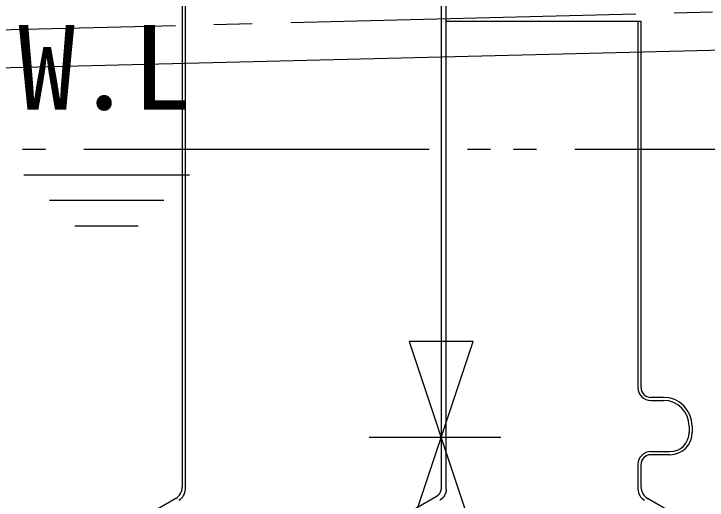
# Model space of a CAD drawing. Units: millimetres, scale not verified. Extents: x -8910 to 8910, y -6308 to 6308.
# Drawn here: x -5655 to -5113, y -1988 to -1608 of the extents above; entities that cross this region are included whole.
import ezdxf
from ezdxf.enums import TextEntityAlignment as Align

# ---------------------------------------------------------------- set-up
doc = ezdxf.new("R2010")
doc.units = ezdxf.units.MM
doc.header["$LTSCALE"] = 30
doc.linetypes.add('CHAIN2', pattern=[12, 9, -1, 1, -1])
doc.linetypes.add('DOUBLE_CHAIN2', pattern=[12.8, 9, -1, 0.6, -0.6, 0.6, -1])
doc.layers.add('0-0_空気管', color=3, linetype='Continuous', lineweight=25)
doc.styles.add('ＭＳ ゴシック', font='')
doc.styles.get('ＭＳ ゴシック').set_extended_font_data('MS Gothic')

msp = doc.modelspace()

# ---------------------------------------------------------------- linework, layer by layer
at = {"layer": '0-0_空気管'}
for p, q in [((-5523.73, -1564.09), (-5523.73, -1978.06)), ((-5521.33, -1979.45), (-5521.33, -1564.09)), ((-4257.33, -1615.35), (-5781.75, -1653.48)), ((-5164.93, -1614.09), (-5317.33, -1614.09)), ((-5167.33, -1614.09), (-5167.33, -1900.22)), ((-5164.93, -1900.22), (-5164.93, -1614.09)), ((-5518.21, -1734.09), (-5647.71, -1734.09)), ((-5538.21, -1754.09), (-5627.71, -1754.09)), ((-5558.21, -1774.09), (-5607.71, -1774.09)), ((-5296.33, -1864.09), (-5346.33, -1864.09)), ((-5346.33, -1864.09), (-5296.33, -2014.09)), ((-5147.33, -1907.82), (-5157.33, -1907.82)), ((-5157.33, -1910.22), (-5147.33, -1910.22)), ((-5127.33, -1930.22), (-5127.33, -1935.22)), ((-5124.93, -1930.22), (-5124.93, -1935.22)), ((-5157.33, -1950.22), (-5142.33, -1950.22)), ((-5142.33, -1952.62), (-5157.33, -1952.62)), ((-5167.33, -1960.22), (-5167.33, -1979.45)), ((-5164.93, -1978.06), (-5164.93, -1960.22)), ((-5528.73, -1986.72), (-5567.01, -2008.82)), ((-5362.06, -2006.43), (-5324.33, -1984.64)), ((-5121.65, -2008.82), (-5159.93, -1986.72))]:
    msp.add_line(p, q, dxfattribs=at)
at = {"layer": '0-0_空気管', "linetype": 'CHAIN2'}
for p, q in [((-5798.85, -1623.9), (-4170.88, -1583.17)), ((-5274.58, -1939.09), (-5377.62, -1939.09))]:
    msp.add_line(p, q, dxfattribs=at)
at = {"layer": '0-0_空気管', "linetype": 'DOUBLE_CHAIN2'}
msp.add_line((-4178.66, -1714.09), (-5980.5, -1714.09), dxfattribs=at)
at = {"layer": '0-0_空気管'}
for points in [[(-5321.55, -1542.99), (-5321.52, -1543.21), (-5321.48, -1543.42), (-5321.45, -1543.61), (-5321.43, -1543.79), (-5321.41, -1543.95), (-5321.39, -1544.11), (-5321.37, -1544.25), (-5321.36, -1544.39), (-5321.35, -1544.52), (-5321.34, -1544.65), (-5321.34, -1544.78), (-5321.34, -1544.91), (-5321.33, -1545.03), (-5321.33, -1545.14), (-5321.33, -1979.76)], [(-5317.33, -1979.76), (-5317.33, -1545.26)], [(-5296.33, -2014.09), (-5346.33, -2014.09), (-5296.33, -1864.09)], [(-5324.33, -1984.64), (-5324.25, -1984.6), (-5324.22, -1984.58), (-5324.18, -1984.56), (-5324.13, -1984.53), (-5324.08, -1984.5), (-5323.98, -1984.43), (-5323.92, -1984.4), (-5323.87, -1984.36), (-5323.81, -1984.32), (-5323.75, -1984.28), (-5323.7, -1984.24), (-5323.64, -1984.19), (-5323.57, -1984.14), (-5323.51, -1984.08), (-5323.43, -1984.02), (-5323.35, -1983.94), (-5323.27, -1983.86), (-5323.18, -1983.77), (-5323.08, -1983.68), (-5322.98, -1983.58), (-5322.89, -1983.48), (-5322.79, -1983.38), (-5322.69, -1983.28), (-5322.61, -1983.17), (-5322.53, -1983.08), (-5322.45, -1982.98), (-5322.31, -1982.78), (-5322.25, -1982.68), (-5322.18, -1982.57), (-5322.12, -1982.45), (-5322.05, -1982.32), (-5321.98, -1982.18), (-5321.92, -1982.03), (-5321.85, -1981.88), (-5321.78, -1981.72), (-5321.72, -1981.56), (-5321.66, -1981.4), (-5321.6, -1981.24), (-5321.55, -1981.09)], [(-5321.55, -1981.09), (-5321.51, -1980.96), (-5321.47, -1980.83), (-5321.44, -1980.71), (-5321.41, -1980.6), (-5321.39, -1980.49), (-5321.38, -1980.39), (-5321.36, -1980.29), (-5321.35, -1980.2), (-5321.34, -1980.1), (-5321.34, -1980.01), (-5321.33, -1979.83), (-5321.33, -1979.76)], [(-5317.33, -1979.76), (-5317.33, -1979.87), (-5317.33, -1980), (-5317.33, -1980.14), (-5317.34, -1980.29), (-5317.35, -1980.45), (-5317.36, -1980.62), (-5317.38, -1980.79), (-5317.39, -1980.96), (-5317.42, -1981.13), (-5317.45, -1981.31), (-5317.49, -1981.5), (-5317.54, -1981.69), (-5317.6, -1981.9), (-5317.66, -1982.12), (-5317.74, -1982.36), (-5317.84, -1982.62), (-5317.94, -1982.89), (-5318.06, -1983.16), (-5318.18, -1983.44), (-5318.3, -1983.72), (-5318.43, -1983.99), (-5318.55, -1984.25), (-5318.68, -1984.5), (-5318.8, -1984.72), (-5318.92, -1984.92), (-5319.03, -1985.11), (-5319.15, -1985.29), (-5319.27, -1985.45), (-5319.4, -1985.62), (-5319.53, -1985.77), (-5319.68, -1985.93), (-5319.83, -1986.09), (-5320.15, -1986.42), (-5320.32, -1986.58), (-5320.48, -1986.73), (-5320.64, -1986.87), (-5320.79, -1987.01), (-5320.93, -1987.13), (-5321.05, -1987.24)], [(-5321.05, -1987.24), (-5321.17, -1987.33), (-5321.27, -1987.41), (-5321.36, -1987.48), (-5321.44, -1987.55), (-5321.53, -1987.61), (-5321.68, -1987.72), (-5321.76, -1987.77), (-5321.84, -1987.82), (-5321.91, -1987.87), (-5321.99, -1987.91), (-5322.06, -1987.95), (-5322.12, -1987.99), (-5322.17, -1988.02), (-5322.33, -1988.11)]]:
    msp.add_lwpolyline(points, dxfattribs=at)
for centre, radius, start, end in [((-5157.33, -1900.22), 10, 180, 270), ((-5157.33, -1900.22), 7.6, 180, 270), ((-5147.33, -1930.22), 22.4, 0, 90), ((-5147.33, -1930.22), 20, 0, 90), ((-5142.33, -1935.22), 17.4, 270, 0), ((-5142.33, -1935.22), 15, 270, 0), ((-5157.33, -1960.22), 10, 90, 180), ((-5157.33, -1960.22), 7.6, 90, 180), ((-5533.73, -1978.06), 10, 300, 0), ((-5154.93, -1978.06), 10, 180, 240), ((-5531.33, -1979.45), 10, 300, 0), ((-5157.33, -1979.45), 10, 180, 240)]:
    msp.add_arc(centre, radius, start, end, dxfattribs=at)

# ---------------------------------------------------------------- texts
at = {"layer": '0-0_空気管', "color": 4, "style": 'ＭＳ ゴシック'}
msp.add_text('W.L', height=65.98, dxfattribs=at).set_placement((-5652.21, -1702.7), align=Align.BOTTOM_LEFT)

doc.saveas('drawing.dxf')
